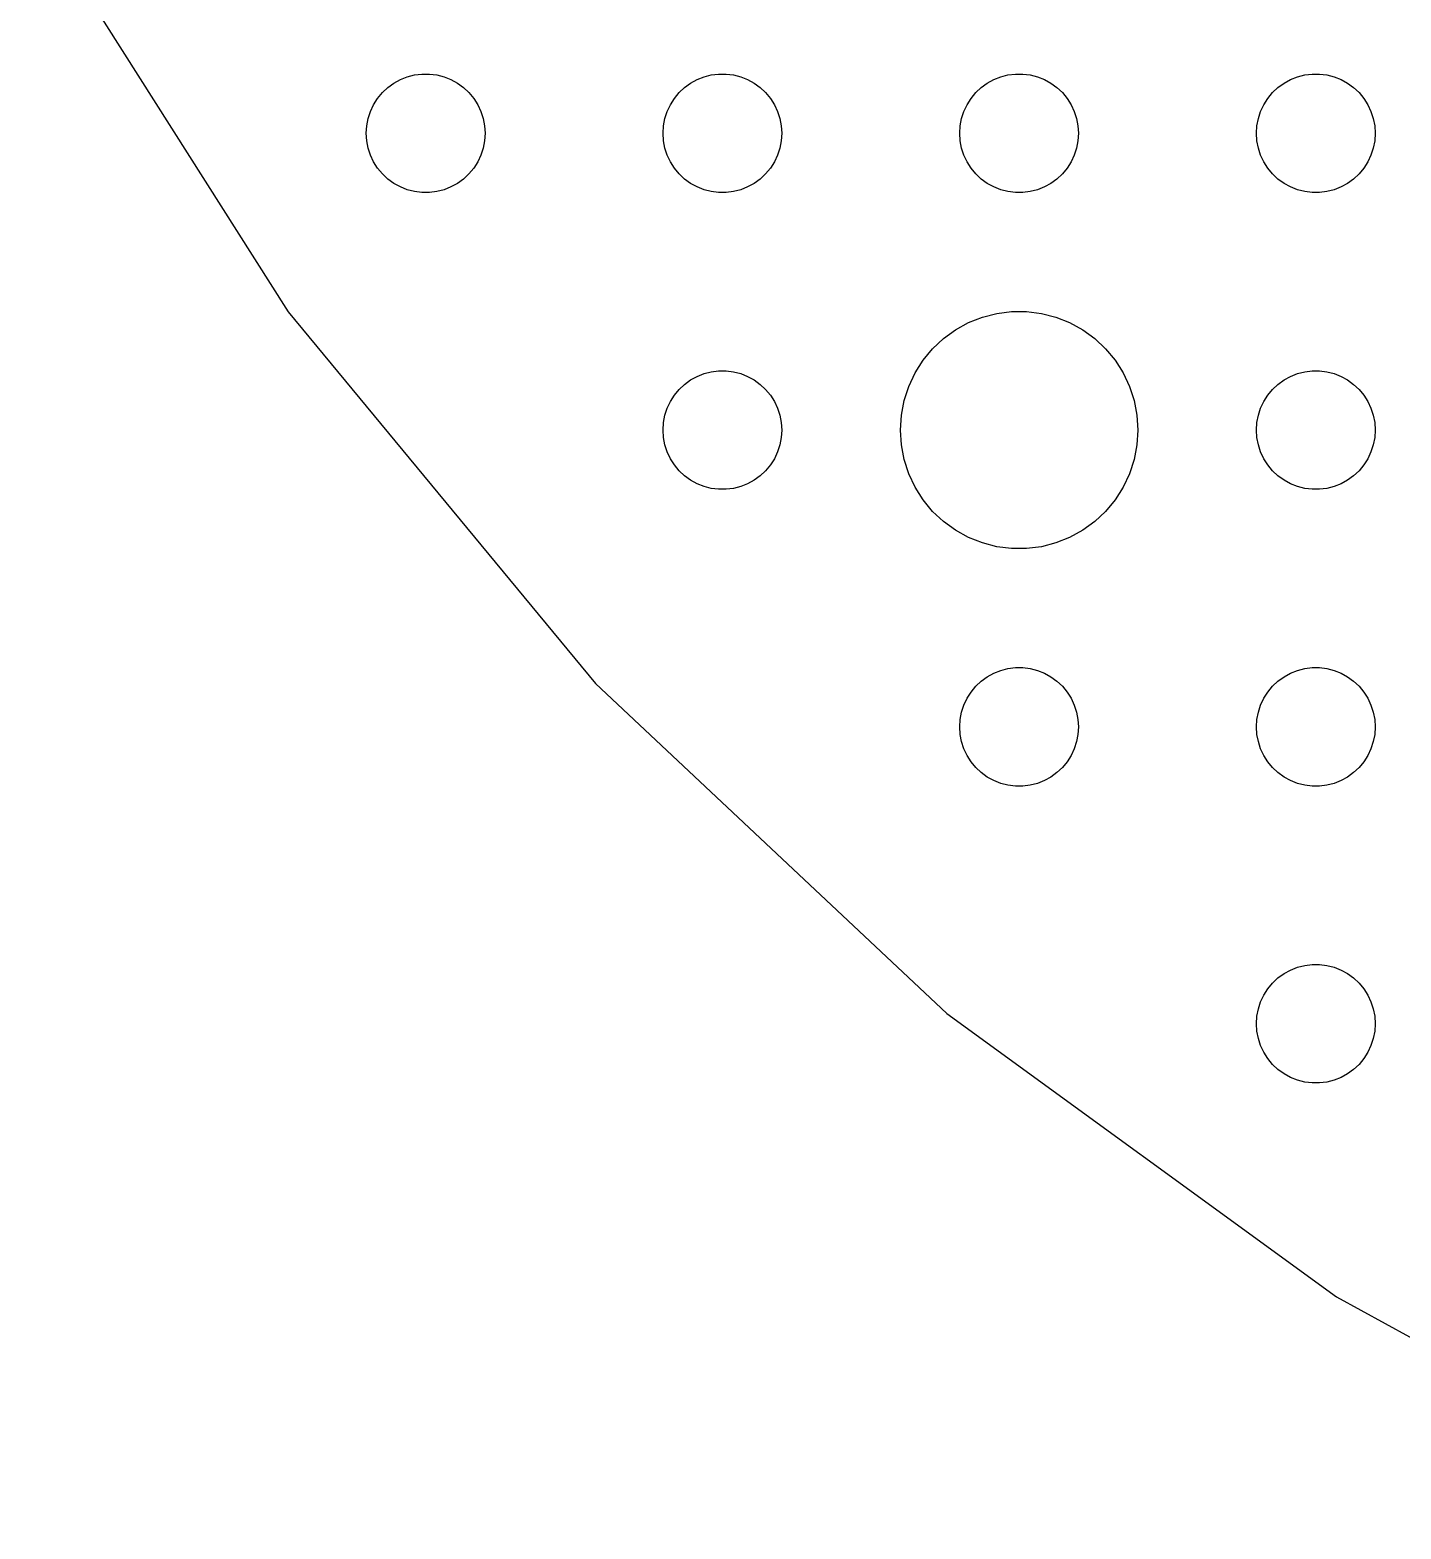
# Model space of a CAD drawing. Header units: metres. Extents: x -97 to 97, y -97 to 97.
# Drawn here: x -85 to -50.35, y -87.77 to -49.89 of the extents above; entities that cross this region are included whole.
import ezdxf

# ---------------------------------------------------------------- set-up
doc = ezdxf.new("R2010")
doc.units = ezdxf.units.M

msp = doc.modelspace()

# ---------------------------------------------------------------- linework, layer by layer
for p, q in [((-85.0017, -46.7301), (-78.4746, -57.0152)), ((-75.6387, -51.1428), (-75.4635, -51.0734)), ((-75.4635, -51.0734), (-75.2811, -51.0266)), ((-75.2811, -51.0266), (-75.0942, -51.003)), ((-75.0942, -51.003), (-74.9058, -51.003)), ((-74.9058, -51.003), (-74.7189, -51.0266)), ((-74.7189, -51.0266), (-74.5365, -51.0734)), ((-74.5365, -51.0734), (-74.3613, -51.1428)), ((-68.1387, -51.1428), (-67.9635, -51.0734)), ((-67.9635, -51.0734), (-67.7811, -51.0266)), ((-67.7811, -51.0266), (-67.5942, -51.003)), ((-67.5942, -51.003), (-67.4058, -51.003)), ((-67.4058, -51.003), (-67.2189, -51.0266)), ((-67.2189, -51.0266), (-67.0365, -51.0734)), ((-67.0365, -51.0734), (-66.8613, -51.1428)), ((-60.6387, -51.1428), (-60.4635, -51.0734)), ((-60.4635, -51.0734), (-60.2811, -51.0266)), ((-60.2811, -51.0266), (-60.0942, -51.003)), ((-60.0942, -51.003), (-59.9058, -51.003)), ((-59.9058, -51.003), (-59.7189, -51.0266)), ((-59.7189, -51.0266), (-59.5365, -51.0734)), ((-59.5365, -51.0734), (-59.3613, -51.1428)), ((-53.1387, -51.1428), (-52.9635, -51.0734)), ((-52.9635, -51.0734), (-52.7811, -51.0266)), ((-52.7811, -51.0266), (-52.5942, -51.003)), ((-52.5942, -51.003), (-52.4058, -51.003)), ((-52.4058, -51.003), (-52.2189, -51.0266)), ((-52.2189, -51.0266), (-52.0365, -51.0734)), ((-52.0365, -51.0734), (-51.8613, -51.1428)), ((-76.2135, -51.6183), (-76.0934, -51.4732)), ((-76.0934, -51.4732), (-75.9561, -51.3442)), ((-75.9561, -51.3442), (-75.8037, -51.2335)), ((-75.8037, -51.2335), (-75.6387, -51.1428)), ((-74.3613, -51.1428), (-74.1963, -51.2335)), ((-74.1963, -51.2335), (-74.0439, -51.3442)), ((-74.0439, -51.3442), (-73.9065, -51.4732)), ((-73.9065, -51.4732), (-73.7865, -51.6183)), ((-68.7135, -51.6183), (-68.5934, -51.4732)), ((-68.5934, -51.4732), (-68.4561, -51.3442)), ((-68.4561, -51.3442), (-68.3037, -51.2335)), ((-68.3037, -51.2335), (-68.1387, -51.1428)), ((-66.8613, -51.1428), (-66.6963, -51.2335)), ((-66.6963, -51.2335), (-66.5439, -51.3442)), ((-66.5439, -51.3442), (-66.4065, -51.4732)), ((-66.4065, -51.4732), (-66.2865, -51.6183)), ((-61.2135, -51.6183), (-61.0934, -51.4732)), ((-61.0934, -51.4732), (-60.9561, -51.3442)), ((-60.9561, -51.3442), (-60.8037, -51.2335)), ((-60.8037, -51.2335), (-60.6387, -51.1428)), ((-59.3613, -51.1428), (-59.1963, -51.2335)), ((-59.1963, -51.2335), (-59.0439, -51.3442)), ((-59.0439, -51.3442), (-58.9065, -51.4732)), ((-58.9065, -51.4732), (-58.7865, -51.6183)), ((-53.7135, -51.6183), (-53.5934, -51.4732)), ((-53.5934, -51.4732), (-53.4561, -51.3442)), ((-53.4561, -51.3442), (-53.3037, -51.2335)), ((-53.3037, -51.2335), (-53.1387, -51.1428)), ((-51.8613, -51.1428), (-51.6963, -51.2335)), ((-51.6963, -51.2335), (-51.5439, -51.3442)), ((-51.5439, -51.3442), (-51.4065, -51.4732)), ((-51.4065, -51.4732), (-51.2865, -51.6183)), ((-76.3947, -51.9478), (-76.3145, -51.7774)), ((-76.3145, -51.7774), (-76.2135, -51.6183)), ((-73.7865, -51.6183), (-73.6855, -51.7774)), ((-73.6855, -51.7774), (-73.6053, -51.9478)), ((-68.8947, -51.9478), (-68.8145, -51.7774)), ((-68.8145, -51.7774), (-68.7135, -51.6183)), ((-66.2865, -51.6183), (-66.1855, -51.7774)), ((-66.1855, -51.7774), (-66.1053, -51.9478)), ((-61.3947, -51.9478), (-61.3145, -51.7774)), ((-61.3145, -51.7774), (-61.2135, -51.6183)), ((-58.7865, -51.6183), (-58.6855, -51.7774)), ((-58.6855, -51.7774), (-58.6053, -51.9478)), ((-53.8947, -51.9478), (-53.8145, -51.7774)), ((-53.8145, -51.7774), (-53.7135, -51.6183)), ((-51.2865, -51.6183), (-51.1855, -51.7774)), ((-51.1855, -51.7774), (-51.1053, -51.9478)), ((-76.4882, -52.312), (-76.4529, -52.127)), ((-76.4529, -52.127), (-76.3947, -51.9478)), ((-73.6053, -51.9478), (-73.5471, -52.127)), ((-73.5471, -52.127), (-73.5118, -52.312)), ((-68.9882, -52.312), (-68.9529, -52.127)), ((-68.9529, -52.127), (-68.8947, -51.9478)), ((-66.1053, -51.9478), (-66.0471, -52.127)), ((-66.0471, -52.127), (-66.0118, -52.312)), ((-61.4882, -52.312), (-61.4529, -52.127)), ((-61.4529, -52.127), (-61.3947, -51.9478)), ((-58.6053, -51.9478), (-58.5471, -52.127)), ((-58.5471, -52.127), (-58.5118, -52.312)), ((-53.9882, -52.312), (-53.9529, -52.127)), ((-53.9529, -52.127), (-53.8947, -51.9478)), ((-51.1053, -51.9478), (-51.0471, -52.127)), ((-51.0471, -52.127), (-51.0118, -52.312)), ((-76.5, -52.5), (-76.4882, -52.312)), ((-76.4882, -52.688), (-76.5, -52.5)), ((-73.5118, -52.312), (-73.5, -52.5)), ((-73.5, -52.5), (-73.5118, -52.688)), ((-69, -52.5), (-68.9882, -52.312)), ((-68.9882, -52.688), (-69, -52.5)), ((-66.0118, -52.312), (-66, -52.5)), ((-66, -52.5), (-66.0118, -52.688)), ((-61.5, -52.5), (-61.4882, -52.312)), ((-61.4882, -52.688), (-61.5, -52.5)), ((-58.5118, -52.312), (-58.5, -52.5)), ((-58.5, -52.5), (-58.5118, -52.688)), ((-54, -52.5), (-53.9882, -52.312)), ((-53.9882, -52.688), (-54, -52.5)), ((-51.0118, -52.312), (-51, -52.5)), ((-51, -52.5), (-51.0118, -52.688)), ((-76.4529, -52.873), (-76.4882, -52.688)), ((-76.3947, -53.0522), (-76.4529, -52.873)), ((-73.5471, -52.873), (-73.6053, -53.0522)), ((-73.5118, -52.688), (-73.5471, -52.873)), ((-68.9529, -52.873), (-68.9882, -52.688)), ((-68.8947, -53.0522), (-68.9529, -52.873)), ((-66.0471, -52.873), (-66.1053, -53.0522)), ((-66.0118, -52.688), (-66.0471, -52.873)), ((-61.4529, -52.873), (-61.4882, -52.688)), ((-61.3947, -53.0522), (-61.4529, -52.873)), ((-58.5471, -52.873), (-58.6053, -53.0522)), ((-58.5118, -52.688), (-58.5471, -52.873)), ((-53.9529, -52.873), (-53.9882, -52.688)), ((-53.8947, -53.0522), (-53.9529, -52.873)), ((-51.0471, -52.873), (-51.1053, -53.0522)), ((-51.0118, -52.688), (-51.0471, -52.873)), ((-76.3145, -53.2226), (-76.3947, -53.0522)), ((-76.2135, -53.3817), (-76.3145, -53.2226)), ((-76.0934, -53.5268), (-76.2135, -53.3817)), ((-73.7865, -53.3817), (-73.9065, -53.5268)), ((-73.6855, -53.2226), (-73.7865, -53.3817)), ((-73.6053, -53.0522), (-73.6855, -53.2226)), ((-68.8145, -53.2226), (-68.8947, -53.0522)), ((-68.7135, -53.3817), (-68.8145, -53.2226)), ((-68.5934, -53.5268), (-68.7135, -53.3817)), ((-66.2865, -53.3817), (-66.4065, -53.5268)), ((-66.1855, -53.2226), (-66.2865, -53.3817)), ((-66.1053, -53.0522), (-66.1855, -53.2226)), ((-61.3145, -53.2226), (-61.3947, -53.0522)), ((-61.2135, -53.3817), (-61.3145, -53.2226)), ((-61.0934, -53.5268), (-61.2135, -53.3817)), ((-58.7865, -53.3817), (-58.9065, -53.5268)), ((-58.6855, -53.2226), (-58.7865, -53.3817)), ((-58.6053, -53.0522), (-58.6855, -53.2226)), ((-53.8145, -53.2226), (-53.8947, -53.0522)), ((-53.7135, -53.3817), (-53.8145, -53.2226)), ((-53.5934, -53.5268), (-53.7135, -53.3817)), ((-51.2865, -53.3817), (-51.4065, -53.5268)), ((-51.1855, -53.2226), (-51.2865, -53.3817)), ((-51.1053, -53.0522), (-51.1855, -53.2226)), ((-75.9561, -53.6558), (-76.0934, -53.5268)), ((-75.8037, -53.7665), (-75.9561, -53.6558)), ((-75.6387, -53.8572), (-75.8037, -53.7665)), ((-74.1963, -53.7665), (-74.3613, -53.8572)), ((-74.0439, -53.6558), (-74.1963, -53.7665)), ((-73.9065, -53.5268), (-74.0439, -53.6558)), ((-68.4561, -53.6558), (-68.5934, -53.5268)), ((-68.3037, -53.7665), (-68.4561, -53.6558)), ((-68.1387, -53.8572), (-68.3037, -53.7665)), ((-66.6963, -53.7665), (-66.8613, -53.8572)), ((-66.5439, -53.6558), (-66.6963, -53.7665)), ((-66.4065, -53.5268), (-66.5439, -53.6558)), ((-60.9561, -53.6558), (-61.0934, -53.5268)), ((-60.8037, -53.7665), (-60.9561, -53.6558)), ((-60.6387, -53.8572), (-60.8037, -53.7665)), ((-59.1963, -53.7665), (-59.3613, -53.8572)), ((-59.0439, -53.6558), (-59.1963, -53.7665)), ((-58.9065, -53.5268), (-59.0439, -53.6558)), ((-53.4561, -53.6558), (-53.5934, -53.5268)), ((-53.3037, -53.7665), (-53.4561, -53.6558)), ((-53.1387, -53.8572), (-53.3037, -53.7665)), ((-51.6963, -53.7665), (-51.8613, -53.8572)), ((-51.5439, -53.6558), (-51.6963, -53.7665)), ((-51.4065, -53.5268), (-51.5439, -53.6558)), ((-75.4635, -53.9266), (-75.6387, -53.8572)), ((-75.2811, -53.9734), (-75.4635, -53.9266)), ((-75.0942, -53.997), (-75.2811, -53.9734)), ((-74.9058, -53.997), (-75.0942, -53.997)), ((-74.7189, -53.9734), (-74.9058, -53.997)), ((-74.5365, -53.9266), (-74.7189, -53.9734)), ((-74.3613, -53.8572), (-74.5365, -53.9266)), ((-67.9635, -53.9266), (-68.1387, -53.8572)), ((-67.7811, -53.9734), (-67.9635, -53.9266)), ((-67.5942, -53.997), (-67.7811, -53.9734)), ((-67.4058, -53.997), (-67.5942, -53.997)), ((-67.2189, -53.9734), (-67.4058, -53.997)), ((-67.0365, -53.9266), (-67.2189, -53.9734)), ((-66.8613, -53.8572), (-67.0365, -53.9266)), ((-60.4635, -53.9266), (-60.6387, -53.8572)), ((-60.2811, -53.9734), (-60.4635, -53.9266)), ((-60.0942, -53.997), (-60.2811, -53.9734)), ((-59.9058, -53.997), (-60.0942, -53.997)), ((-59.7189, -53.9734), (-59.9058, -53.997)), ((-59.5365, -53.9266), (-59.7189, -53.9734)), ((-59.3613, -53.8572), (-59.5365, -53.9266)), ((-52.9635, -53.9266), (-53.1387, -53.8572)), ((-52.7811, -53.9734), (-52.9635, -53.9266)), ((-52.5942, -53.997), (-52.7811, -53.9734)), ((-52.4058, -53.997), (-52.5942, -53.997)), ((-52.2189, -53.9734), (-52.4058, -53.997)), ((-52.0365, -53.9266), (-52.2189, -53.9734)), ((-51.8613, -53.8572), (-52.0365, -53.9266)), ((-78.4746, -57.0152), (-70.7099, -66.4011)), ((-61.2773, -57.2855), (-60.927, -57.1468)), ((-60.927, -57.1468), (-60.5621, -57.0531)), ((-60.5621, -57.0531), (-60.1884, -57.0059)), ((-60.1884, -57.0059), (-59.8116, -57.0059)), ((-59.8116, -57.0059), (-59.4379, -57.0531)), ((-59.4379, -57.0531), (-59.0729, -57.1468)), ((-59.0729, -57.1468), (-58.7227, -57.2855)), ((-61.9123, -57.6885), (-61.6075, -57.467)), ((-61.6075, -57.467), (-61.2773, -57.2855)), ((-58.7227, -57.2855), (-58.3925, -57.467)), ((-58.3925, -57.467), (-58.0877, -57.6885)), ((-62.427, -58.2366), (-62.1869, -57.9464)), ((-62.1869, -57.9464), (-61.9123, -57.6885)), ((-58.0877, -57.6885), (-57.8131, -57.9464)), ((-57.8131, -57.9464), (-57.5729, -58.2366)), ((-62.6289, -58.5547), (-62.427, -58.2366)), ((-57.5729, -58.2366), (-57.3711, -58.5547)), ((-68.3037, -58.7335), (-68.1387, -58.6428)), ((-68.1387, -58.6428), (-67.9635, -58.5734)), ((-67.9635, -58.5734), (-67.7811, -58.5266)), ((-67.7811, -58.5266), (-67.5942, -58.503)), ((-67.5942, -58.503), (-67.4058, -58.503)), ((-67.4058, -58.503), (-67.2189, -58.5266)), ((-67.2189, -58.5266), (-67.0365, -58.5734)), ((-67.0365, -58.5734), (-66.8613, -58.6428)), ((-66.8613, -58.6428), (-66.6963, -58.7335)), ((-62.7893, -58.8956), (-62.6289, -58.5547)), ((-57.3711, -58.5547), (-57.2107, -58.8956)), ((-53.3037, -58.7335), (-53.1387, -58.6428)), ((-53.1387, -58.6428), (-52.9635, -58.5734)), ((-52.9635, -58.5734), (-52.7811, -58.5266)), ((-52.7811, -58.5266), (-52.5942, -58.503)), ((-52.5942, -58.503), (-52.4058, -58.503)), ((-52.4058, -58.503), (-52.2189, -58.5266)), ((-52.2189, -58.5266), (-52.0365, -58.5734)), ((-52.0365, -58.5734), (-51.8613, -58.6428)), ((-51.8613, -58.6428), (-51.6963, -58.7335)), ((-68.7135, -59.1183), (-68.5934, -58.9732)), ((-68.5934, -58.9732), (-68.4561, -58.8442)), ((-68.4561, -58.8442), (-68.3037, -58.7335)), ((-66.6963, -58.7335), (-66.5439, -58.8442)), ((-66.5439, -58.8442), (-66.4065, -58.9732)), ((-66.4065, -58.9732), (-66.2865, -59.1183)), ((-62.9057, -59.2539), (-62.7893, -58.8956)), ((-57.2107, -58.8956), (-57.0942, -59.2539)), ((-53.7135, -59.1183), (-53.5934, -58.9732)), ((-53.5934, -58.9732), (-53.4561, -58.8442)), ((-53.4561, -58.8442), (-53.3037, -58.7335)), ((-51.6963, -58.7335), (-51.5439, -58.8442)), ((-51.5439, -58.8442), (-51.4065, -58.9732)), ((-51.4065, -58.9732), (-51.2865, -59.1183)), ((-68.9529, -59.627), (-68.8947, -59.4478)), ((-68.8947, -59.4478), (-68.8145, -59.2774)), ((-68.8145, -59.2774), (-68.7135, -59.1183)), ((-66.2865, -59.1183), (-66.1855, -59.2774)), ((-66.1855, -59.2774), (-66.1053, -59.4478)), ((-66.1053, -59.4478), (-66.0471, -59.627)), ((-62.9763, -59.624), (-62.9057, -59.2539)), ((-57.0942, -59.2539), (-57.0237, -59.624)), ((-53.9529, -59.627), (-53.8947, -59.4478)), ((-53.8947, -59.4478), (-53.8145, -59.2774)), ((-53.8145, -59.2774), (-53.7135, -59.1183)), ((-51.2865, -59.1183), (-51.1855, -59.2774)), ((-51.1855, -59.2774), (-51.1053, -59.4478)), ((-51.1053, -59.4478), (-51.0471, -59.627)), ((-69, -60), (-68.9882, -59.812)), ((-68.9882, -59.812), (-68.9529, -59.627)), ((-66.0471, -59.627), (-66.0118, -59.812)), ((-66.0118, -59.812), (-66, -60)), ((-63, -60), (-62.9763, -59.624)), ((-57.0237, -59.624), (-57, -60)), ((-54, -60), (-53.9882, -59.812)), ((-53.9882, -59.812), (-53.9529, -59.627)), ((-51.0471, -59.627), (-51.0118, -59.812)), ((-51.0118, -59.812), (-51, -60)), ((-68.9882, -60.188), (-69, -60)), ((-68.9529, -60.373), (-68.9882, -60.188)), ((-66.0118, -60.188), (-66.0471, -60.373)), ((-66, -60), (-66.0118, -60.188)), ((-62.9763, -60.376), (-63, -60)), ((-57, -60), (-57.0237, -60.376)), ((-53.9882, -60.188), (-54, -60)), ((-53.9529, -60.373), (-53.9882, -60.188)), ((-51.0118, -60.188), (-51.0471, -60.373)), ((-51, -60), (-51.0118, -60.188)), ((-68.8947, -60.5522), (-68.9529, -60.373)), ((-68.8145, -60.7226), (-68.8947, -60.5522)), ((-66.1053, -60.5522), (-66.1855, -60.7226)), ((-66.0471, -60.373), (-66.1053, -60.5522)), ((-62.9057, -60.7461), (-62.9763, -60.376)), ((-57.0237, -60.376), (-57.0942, -60.7461)), ((-53.8947, -60.5522), (-53.9529, -60.373)), ((-53.8145, -60.7226), (-53.8947, -60.5522)), ((-51.1053, -60.5522), (-51.1855, -60.7226)), ((-51.0471, -60.373), (-51.1053, -60.5522)), ((-68.7135, -60.8817), (-68.8145, -60.7226)), ((-68.5934, -61.0268), (-68.7135, -60.8817)), ((-66.2865, -60.8817), (-66.4065, -61.0268)), ((-66.1855, -60.7226), (-66.2865, -60.8817)), ((-62.7893, -61.1044), (-62.9057, -60.7461)), ((-57.0942, -60.7461), (-57.2107, -61.1044)), ((-53.7135, -60.8817), (-53.8145, -60.7226)), ((-53.5934, -61.0268), (-53.7135, -60.8817)), ((-51.2865, -60.8817), (-51.4065, -61.0268)), ((-51.1855, -60.7226), (-51.2865, -60.8817)), ((-68.4561, -61.1558), (-68.5934, -61.0268)), ((-68.3037, -61.2665), (-68.4561, -61.1558)), ((-68.1387, -61.3572), (-68.3037, -61.2665)), ((-67.9635, -61.4266), (-68.1387, -61.3572)), ((-66.8613, -61.3572), (-67.0365, -61.4266)), ((-66.6963, -61.2665), (-66.8613, -61.3572)), ((-66.5439, -61.1558), (-66.6963, -61.2665)), ((-66.4065, -61.0268), (-66.5439, -61.1558)), ((-62.6289, -61.4453), (-62.7893, -61.1044)), ((-57.2107, -61.1044), (-57.3711, -61.4453)), ((-53.4561, -61.1558), (-53.5934, -61.0268)), ((-53.3037, -61.2665), (-53.4561, -61.1558)), ((-53.1387, -61.3572), (-53.3037, -61.2665)), ((-52.9635, -61.4266), (-53.1387, -61.3572)), ((-51.8613, -61.3572), (-52.0365, -61.4266)), ((-51.6963, -61.2665), (-51.8613, -61.3572)), ((-51.5439, -61.1558), (-51.6963, -61.2665)), ((-51.4065, -61.0268), (-51.5439, -61.1558)), ((-67.7811, -61.4734), (-67.9635, -61.4266)), ((-67.5942, -61.497), (-67.7811, -61.4734)), ((-67.4058, -61.497), (-67.5942, -61.497)), ((-67.2189, -61.4734), (-67.4058, -61.497)), ((-67.0365, -61.4266), (-67.2189, -61.4734)), ((-62.427, -61.7634), (-62.6289, -61.4453)), ((-57.3711, -61.4453), (-57.5729, -61.7634)), ((-52.7811, -61.4734), (-52.9635, -61.4266)), ((-52.5942, -61.497), (-52.7811, -61.4734)), ((-52.4058, -61.497), (-52.5942, -61.497)), ((-52.2189, -61.4734), (-52.4058, -61.497)), ((-52.0365, -61.4266), (-52.2189, -61.4734)), ((-62.1869, -62.0536), (-62.427, -61.7634)), ((-61.9123, -62.3115), (-62.1869, -62.0536)), ((-57.8131, -62.0536), (-58.0877, -62.3115)), ((-57.5729, -61.7634), (-57.8131, -62.0536)), ((-61.6075, -62.533), (-61.9123, -62.3115)), ((-58.0877, -62.3115), (-58.3925, -62.533)), ((-61.2773, -62.7145), (-61.6075, -62.533)), ((-60.927, -62.8532), (-61.2773, -62.7145)), ((-60.5621, -62.9469), (-60.927, -62.8532)), ((-59.0729, -62.8532), (-59.4379, -62.9469)), ((-58.7227, -62.7145), (-59.0729, -62.8532)), ((-58.3925, -62.533), (-58.7227, -62.7145)), ((-60.1884, -62.9941), (-60.5621, -62.9469)), ((-59.8116, -62.9941), (-60.1884, -62.9941)), ((-59.4379, -62.9469), (-59.8116, -62.9941)), ((-60.9561, -66.3442), (-60.8037, -66.2335)), ((-60.8037, -66.2335), (-60.6387, -66.1428)), ((-60.6387, -66.1428), (-60.4635, -66.0734)), ((-60.4635, -66.0734), (-60.2811, -66.0266)), ((-60.2811, -66.0266), (-60.0942, -66.003)), ((-60.0942, -66.003), (-59.9058, -66.003)), ((-59.9058, -66.003), (-59.7189, -66.0266)), ((-59.7189, -66.0266), (-59.5365, -66.0734)), ((-59.5365, -66.0734), (-59.3613, -66.1428)), ((-59.3613, -66.1428), (-59.1963, -66.2335)), ((-59.1963, -66.2335), (-59.0439, -66.3442)), ((-53.4561, -66.3442), (-53.3037, -66.2335)), ((-53.3037, -66.2335), (-53.1387, -66.1428)), ((-53.1387, -66.1428), (-52.9635, -66.0734)), ((-52.9635, -66.0734), (-52.7811, -66.0266)), ((-52.7811, -66.0266), (-52.5942, -66.003)), ((-52.5942, -66.003), (-52.4058, -66.003)), ((-52.4058, -66.003), (-52.2189, -66.0266)), ((-52.2189, -66.0266), (-52.0365, -66.0734)), ((-52.0365, -66.0734), (-51.8613, -66.1428)), ((-51.8613, -66.1428), (-51.6963, -66.2335)), ((-51.6963, -66.2335), (-51.5439, -66.3442)), ((-70.7099, -66.4011), (-61.8301, -74.7398)), ((-61.3145, -66.7774), (-61.2135, -66.6183)), ((-61.2135, -66.6183), (-61.0934, -66.4732)), ((-61.0934, -66.4732), (-60.9561, -66.3442)), ((-59.0439, -66.3442), (-58.9065, -66.4732)), ((-58.9065, -66.4732), (-58.7865, -66.6183)), ((-58.7865, -66.6183), (-58.6855, -66.7774)), ((-53.8145, -66.7774), (-53.7135, -66.6183)), ((-53.7135, -66.6183), (-53.5934, -66.4732)), ((-53.5934, -66.4732), (-53.4561, -66.3442)), ((-51.5439, -66.3442), (-51.4065, -66.4732)), ((-51.4065, -66.4732), (-51.2865, -66.6183)), ((-51.2865, -66.6183), (-51.1855, -66.7774)), ((-61.4529, -67.127), (-61.3947, -66.9478)), ((-61.3947, -66.9478), (-61.3145, -66.7774)), ((-58.6855, -66.7774), (-58.6053, -66.9478)), ((-58.6053, -66.9478), (-58.5471, -67.127)), ((-53.9529, -67.127), (-53.8947, -66.9478)), ((-53.8947, -66.9478), (-53.8145, -66.7774)), ((-51.1855, -66.7774), (-51.1053, -66.9478)), ((-51.1053, -66.9478), (-51.0471, -67.127)), ((-61.5, -67.5), (-61.4882, -67.312)), ((-61.4882, -67.312), (-61.4529, -67.127)), ((-58.5471, -67.127), (-58.5118, -67.312)), ((-58.5118, -67.312), (-58.5, -67.5)), ((-54, -67.5), (-53.9882, -67.312)), ((-53.9882, -67.312), (-53.9529, -67.127)), ((-51.0471, -67.127), (-51.0118, -67.312)), ((-51.0118, -67.312), (-51, -67.5)), ((-61.4882, -67.688), (-61.5, -67.5)), ((-61.4529, -67.873), (-61.4882, -67.688)), ((-58.5118, -67.688), (-58.5471, -67.873)), ((-58.5, -67.5), (-58.5118, -67.688)), ((-53.9882, -67.688), (-54, -67.5)), ((-53.9529, -67.873), (-53.9882, -67.688)), ((-51.0118, -67.688), (-51.0471, -67.873)), ((-51, -67.5), (-51.0118, -67.688)), ((-61.3947, -68.0522), (-61.4529, -67.873)), ((-61.3145, -68.2226), (-61.3947, -68.0522)), ((-58.6053, -68.0522), (-58.6855, -68.2226)), ((-58.5471, -67.873), (-58.6053, -68.0522)), ((-53.8947, -68.0522), (-53.9529, -67.873)), ((-53.8145, -68.2226), (-53.8947, -68.0522)), ((-51.1053, -68.0522), (-51.1855, -68.2226)), ((-51.0471, -67.873), (-51.1053, -68.0522)), ((-61.2135, -68.3817), (-61.3145, -68.2226)), ((-61.0934, -68.5268), (-61.2135, -68.3817)), ((-60.9561, -68.6558), (-61.0934, -68.5268)), ((-58.9065, -68.5268), (-59.0439, -68.6558)), ((-58.7865, -68.3817), (-58.9065, -68.5268)), ((-58.6855, -68.2226), (-58.7865, -68.3817)), ((-53.7135, -68.3817), (-53.8145, -68.2226)), ((-53.5934, -68.5268), (-53.7135, -68.3817)), ((-53.4561, -68.6558), (-53.5934, -68.5268)), ((-51.4065, -68.5268), (-51.5439, -68.6558)), ((-51.2865, -68.3817), (-51.4065, -68.5268)), ((-51.1855, -68.2226), (-51.2865, -68.3817)), ((-60.8037, -68.7665), (-60.9561, -68.6558)), ((-60.6387, -68.8572), (-60.8037, -68.7665)), ((-60.4635, -68.9266), (-60.6387, -68.8572)), ((-60.2811, -68.9734), (-60.4635, -68.9266)), ((-59.5365, -68.9266), (-59.7189, -68.9734)), ((-59.3613, -68.8572), (-59.5365, -68.9266)), ((-59.1963, -68.7665), (-59.3613, -68.8572)), ((-59.0439, -68.6558), (-59.1963, -68.7665)), ((-53.3037, -68.7665), (-53.4561, -68.6558)), ((-53.1387, -68.8572), (-53.3037, -68.7665)), ((-52.9635, -68.9266), (-53.1387, -68.8572)), ((-52.7811, -68.9734), (-52.9635, -68.9266)), ((-52.0365, -68.9266), (-52.2189, -68.9734)), ((-51.8613, -68.8572), (-52.0365, -68.9266)), ((-51.6963, -68.7665), (-51.8613, -68.8572)), ((-51.5439, -68.6558), (-51.6963, -68.7665)), ((-60.0942, -68.997), (-60.2811, -68.9734)), ((-59.9058, -68.997), (-60.0942, -68.997)), ((-59.7189, -68.9734), (-59.9058, -68.997)), ((-52.5942, -68.997), (-52.7811, -68.9734)), ((-52.4058, -68.997), (-52.5942, -68.997)), ((-52.2189, -68.9734), (-52.4058, -68.997)), ((-53.5934, -73.9732), (-53.4561, -73.8442)), ((-53.4561, -73.8442), (-53.3037, -73.7335)), ((-53.3037, -73.7335), (-53.1387, -73.6428)), ((-53.1387, -73.6428), (-52.9635, -73.5734)), ((-52.9635, -73.5734), (-52.7811, -73.5266)), ((-52.7811, -73.5266), (-52.5942, -73.503)), ((-52.5942, -73.503), (-52.4058, -73.503)), ((-52.4058, -73.503), (-52.2189, -73.5266)), ((-52.2189, -73.5266), (-52.0365, -73.5734)), ((-52.0365, -73.5734), (-51.8613, -73.6428)), ((-51.8613, -73.6428), (-51.6963, -73.7335)), ((-51.6963, -73.7335), (-51.5439, -73.8442)), ((-51.5439, -73.8442), (-51.4065, -73.9732)), ((-53.8145, -74.2774), (-53.7135, -74.1183)), ((-53.7135, -74.1183), (-53.5934, -73.9732)), ((-51.4065, -73.9732), (-51.2865, -74.1183)), ((-51.2865, -74.1183), (-51.1855, -74.2774)), ((-53.9529, -74.627), (-53.8947, -74.4478)), ((-53.8947, -74.4478), (-53.8145, -74.2774)), ((-51.1855, -74.2774), (-51.1053, -74.4478)), ((-51.1053, -74.4478), (-51.0471, -74.627)), ((-61.8301, -74.7398), (-51.9752, -81.8998)), ((-54, -75), (-53.9882, -74.812)), ((-53.9882, -74.812), (-53.9529, -74.627)), ((-51.0471, -74.627), (-51.0118, -74.812)), ((-51.0118, -74.812), (-51, -75)), ((-53.9882, -75.188), (-54, -75)), ((-53.9529, -75.373), (-53.9882, -75.188)), ((-53.8947, -75.5522), (-53.9529, -75.373)), ((-51.0471, -75.373), (-51.1053, -75.5522)), ((-51.0118, -75.188), (-51.0471, -75.373)), ((-51, -75), (-51.0118, -75.188)), ((-53.8145, -75.7226), (-53.8947, -75.5522)), ((-53.7135, -75.8817), (-53.8145, -75.7226)), ((-51.1855, -75.7226), (-51.2865, -75.8817)), ((-51.1053, -75.5522), (-51.1855, -75.7226)), ((-53.5934, -76.0268), (-53.7135, -75.8817)), ((-53.4561, -76.1558), (-53.5934, -76.0268)), ((-51.4065, -76.0268), (-51.5439, -76.1558)), ((-51.2865, -75.8817), (-51.4065, -76.0268)), ((-53.3037, -76.2665), (-53.4561, -76.1558)), ((-53.1387, -76.3572), (-53.3037, -76.2665)), ((-52.9635, -76.4266), (-53.1387, -76.3572)), ((-52.7811, -76.4734), (-52.9635, -76.4266)), ((-52.5942, -76.497), (-52.7811, -76.4734)), ((-52.4058, -76.497), (-52.5942, -76.497)), ((-52.2189, -76.4734), (-52.4058, -76.497)), ((-52.0365, -76.4266), (-52.2189, -76.4734)), ((-51.8613, -76.3572), (-52.0365, -76.4266)), ((-51.6963, -76.2665), (-51.8613, -76.3572)), ((-51.5439, -76.1558), (-51.6963, -76.2665)), ((-51.9752, -81.8998), (-41.3006, -87.7682))]:
    msp.add_line(p, q)

doc.saveas('drawing.dxf')
